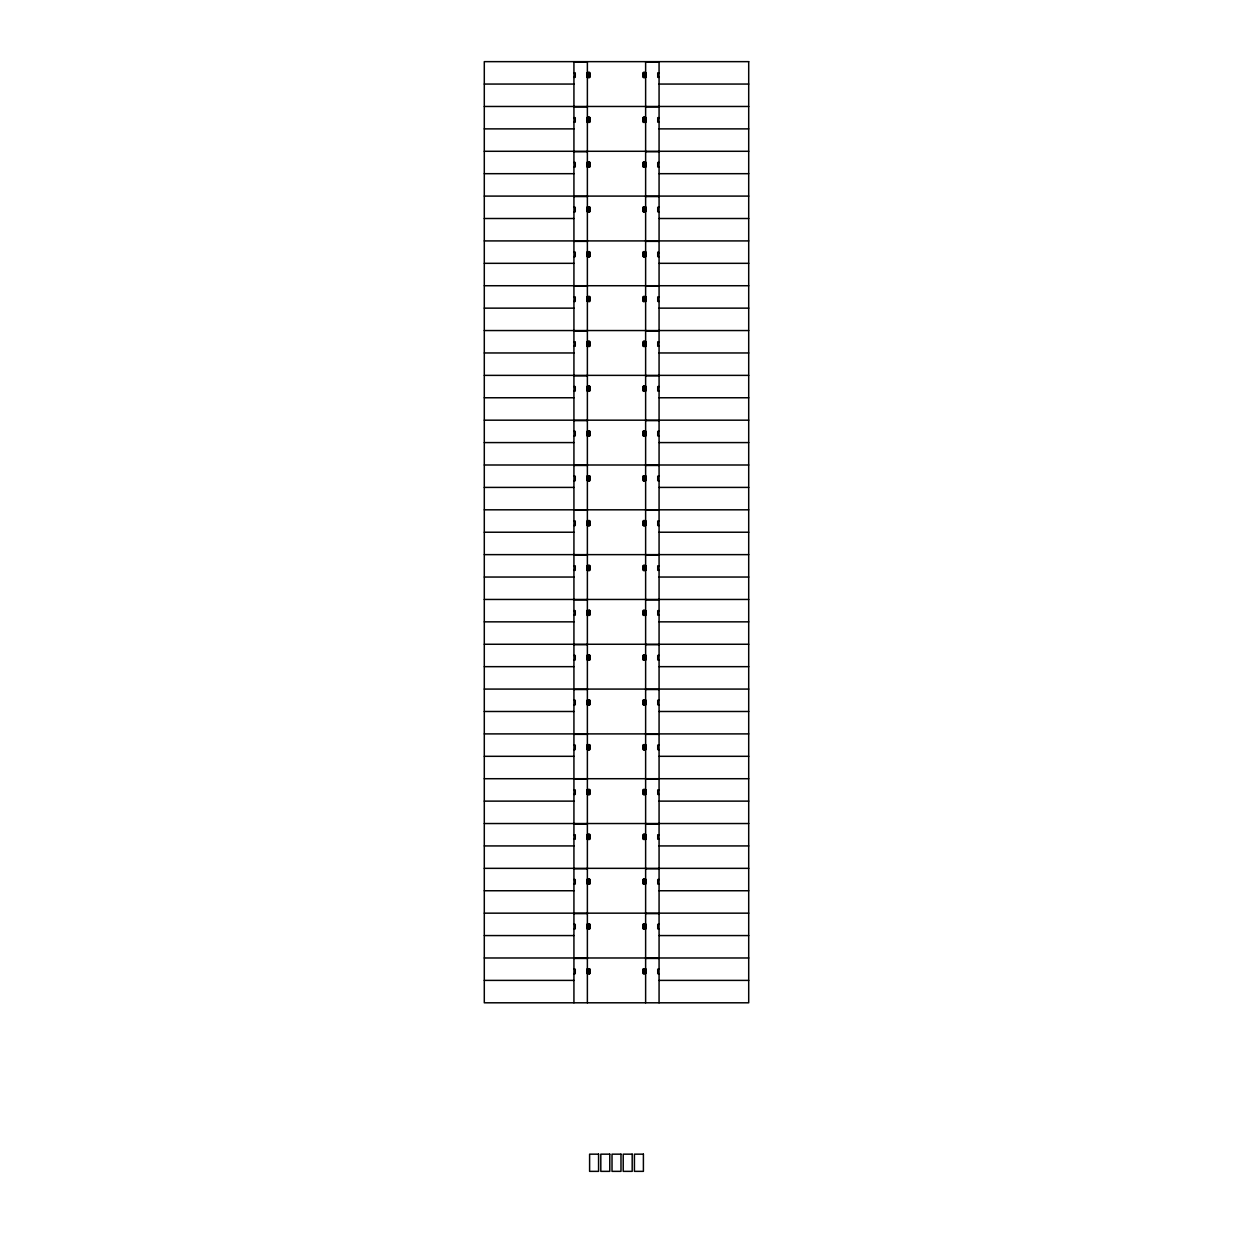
<?xml version="1.0" encoding="UTF-8"?>
<svg xmlns="http://www.w3.org/2000/svg" width="1233" height="1233" viewBox="0 0 1233 1233"><rect width="100%" height="100%" fill="white"/><g stroke="black" fill="none" stroke-linecap="round" stroke-linejoin="round"><path stroke-width="1.5" d="M573.931 62.097L587.37 62.097M645.63 62.097L659.069 62.097M587.37 72.408L589.605 72.408L589.605 77.556L587.37 77.556M645.63 72.408L643.395 72.408L643.395 77.556L645.63 77.556M587.37 72.624L589.605 72.624M643.395 72.624L645.63 72.624M573.931 72.855L575.272 72.855L575.272 77.34L573.931 77.34M587.37 72.855L589.605 72.855M643.395 72.855L645.63 72.855M659.069 72.855L657.728 72.855L657.728 77.34L659.069 77.34M587.37 73.071L589.605 73.302M643.395 73.071L645.63 73.302M587.37 73.533L589.605 73.533M643.395 73.533L645.63 73.533M587.37 73.749L589.605 73.749M643.395 73.749L645.63 73.749M587.37 73.98L589.605 73.98M643.395 73.98L645.63 73.98M587.37 74.196L589.605 74.196M643.395 74.196L645.63 74.196M587.37 74.427L589.605 74.427M643.395 74.427L645.63 74.427M587.37 74.643L589.605 74.643M643.395 74.643L645.63 74.643M587.37 74.874L589.605 75.09M643.395 75.09L645.63 74.874M587.37 75.321L589.605 75.321M643.395 75.321L645.63 75.321M587.37 75.537L589.605 75.537M643.395 75.537L645.63 75.537M587.37 75.768L589.605 75.768M643.395 75.768L645.63 75.768M587.37 75.984L589.605 75.984M643.395 75.984L645.63 75.984M587.37 76.215L589.605 76.215M643.395 76.215L645.63 76.215M587.37 76.446L589.605 76.446M643.395 76.446L645.63 76.446M587.37 76.662L589.605 76.893M643.395 76.893L645.63 76.662M587.37 77.109L589.605 77.109M643.395 77.109L645.63 77.109M587.37 77.34L589.605 77.34M643.395 77.34L645.63 77.34M484.292 84.06L573.931 84.06M659.069 84.06L748.708 84.06M484.292 106.47L748.708 106.47M573.931 106.917L587.37 106.917M645.63 106.917L659.069 106.917M587.37 117.227L589.605 117.227L589.605 122.375L587.37 122.375M645.63 117.227L643.395 117.227L643.395 122.375L645.63 122.375M587.37 117.443L589.605 117.443M643.395 117.443L645.63 117.443M573.931 117.674L575.272 117.674L575.272 122.159L573.931 122.159M587.37 117.674L589.605 117.674M643.395 117.674L645.63 117.674M659.069 117.674L657.728 117.674L657.728 122.159L659.069 122.159M587.37 117.89L589.605 117.89M643.395 117.89L645.63 117.89M587.37 118.121L589.605 118.121M643.395 118.121L645.63 118.121M587.37 118.337L589.605 118.337M643.395 118.337L645.63 118.337M587.37 118.568L589.605 118.568M643.395 118.568L645.63 118.568M587.37 119.015L589.605 118.784M643.395 119.015L645.63 118.784M587.37 119.247L589.605 119.247M643.395 119.247L645.63 119.247M587.37 119.462L589.605 119.462M643.395 119.462L645.63 119.462M587.37 119.693L589.605 119.693M643.395 119.693L645.63 119.693M587.37 119.909L589.605 119.909M643.395 119.909L645.63 119.909M587.37 120.14L589.605 120.14M643.395 120.14L645.63 120.14M587.37 120.356L589.605 120.356M643.395 120.356L645.63 120.356M587.37 120.803L589.605 120.587M643.395 120.803L645.63 120.587M587.37 121.034L589.605 121.034M643.395 121.034L645.63 121.034M587.37 121.25L589.605 121.25M643.395 121.25L645.63 121.25M587.37 121.481L589.605 121.481M643.395 121.481L645.63 121.481M587.37 121.697L589.605 121.697M643.395 121.697L645.63 121.697M587.37 121.928L589.605 121.928M643.395 121.928L645.63 121.928M587.37 122.159L589.605 122.159M643.395 122.159L645.63 122.159M484.292 128.879L573.931 128.879M659.069 128.879L748.708 128.879M484.292 151.289L748.708 151.289M573.931 151.736L587.37 151.736M645.63 151.736L659.069 151.736M587.37 162.032L589.605 162.032L589.605 167.195L587.37 167.195M645.63 162.032L643.395 162.032L643.395 167.195L645.63 167.195M587.37 162.263L589.605 162.263M643.395 162.263L645.63 162.263M573.931 162.494L575.272 162.494L575.272 166.964L573.931 166.964M587.37 162.494L589.605 162.494M643.395 162.494L645.63 162.494M659.069 162.494L657.728 162.494L657.728 166.964L659.069 166.964M587.37 162.71L589.605 162.941M643.395 162.941L645.63 162.71M587.37 163.157L589.605 163.157M643.395 163.157L645.63 163.157M587.37 163.388L589.605 163.388M643.395 163.388L645.63 163.388M587.37 163.604L589.605 163.604M643.395 163.604L645.63 163.604M587.37 163.835L589.605 163.835M643.395 163.835L645.63 163.835M587.37 164.051L589.605 164.051M643.395 164.051L645.63 164.051M587.37 164.282L589.605 164.282M643.395 164.282L645.63 164.282M587.37 164.498L589.605 164.729M643.395 164.498L645.63 164.729M587.37 164.945L589.605 164.945M643.395 164.945L645.63 164.945M587.37 165.176L589.605 165.176M643.395 165.176L645.63 165.176M587.37 165.407L589.605 165.407M643.395 165.407L645.63 165.407M587.37 165.623L589.605 165.623M643.395 165.623L645.63 165.623M587.37 165.854L589.605 165.854M643.395 165.854L645.63 165.854M587.37 166.07L589.605 166.07M643.395 166.07L645.63 166.07M587.37 166.301L589.605 166.517M643.395 166.301L645.63 166.517M587.37 166.748L589.605 166.748M643.395 166.748L645.63 166.748M587.37 166.964L589.605 166.964M643.395 166.964L645.63 166.964M484.292 173.683L573.931 173.683M659.069 173.683L748.708 173.683M484.292 196.093L748.708 196.093M573.931 196.54L587.37 196.54M645.63 196.54L659.069 196.54M587.37 206.851L589.605 206.851L589.605 212.014M645.63 206.851L643.395 206.851L643.395 212.014L645.63 211.783M587.37 207.082L589.605 207.082M643.395 207.082L645.63 207.082M573.931 207.298L575.272 207.298L575.272 211.783L573.931 211.783M587.37 207.298L589.605 207.298M643.395 207.298L645.63 207.298M659.069 207.298L657.728 207.298L657.728 211.783L659.069 211.783M587.37 207.529L589.605 207.529M643.395 207.529L645.63 207.529M587.37 207.745L589.605 207.745M643.395 207.745L645.63 207.745M587.37 207.976L589.605 207.976M643.395 207.976L645.63 207.976M587.37 208.207L589.605 208.207M643.395 208.207L645.63 208.207M587.37 208.654L589.605 208.423M643.395 208.423L645.63 208.654M587.37 208.87L589.605 208.87M643.395 208.87L645.63 208.87M587.37 209.101L589.605 209.101M643.395 209.101L645.63 209.101M587.37 209.317L589.605 209.317M643.395 209.317L645.63 209.317M587.37 209.548L589.605 209.548M643.395 209.548L645.63 209.548M587.37 209.764L589.605 209.764M643.395 209.764L645.63 209.764M587.37 209.995L589.605 210.211M643.395 210.211L645.63 209.995M587.37 210.442L589.605 210.442M643.395 210.442L645.63 210.442M587.37 210.658L589.605 210.658M643.395 210.658L645.63 210.658M587.37 210.889L589.605 210.889M643.395 210.889L645.63 210.889M587.37 211.12L589.605 211.12M643.395 211.12L645.63 211.12M587.37 211.336L589.605 211.336M643.395 211.336L645.63 211.336M587.37 211.567L589.605 211.567M643.395 211.567L645.63 211.567M587.37 212.014L589.605 211.783M484.292 218.503L573.931 218.503M659.069 218.503L748.708 218.503M484.292 240.913L748.708 240.913M573.931 241.36L587.37 241.36M645.63 241.36L659.069 241.36M587.37 251.671L589.605 251.671L589.605 256.818L587.37 256.818M645.63 251.671L643.395 251.671L643.395 256.818L645.63 256.818M587.37 251.902L589.605 251.902M643.395 251.902L645.63 251.902M573.931 252.349L575.272 252.118L575.272 256.603L573.931 256.603M587.37 252.118L589.605 252.349M643.395 252.118L645.63 252.349M587.37 252.565L589.605 252.565M643.395 252.565L645.63 252.565M587.37 252.796L589.605 252.796M643.395 252.796L645.63 252.796M658.992 252.796L657.728 252.118L657.728 256.603L659.069 256.603M587.37 253.012L589.605 253.012M643.395 253.012L645.63 253.012M587.37 253.243L589.605 253.243M643.395 253.243L645.63 253.243M587.37 253.459L589.605 253.459M643.395 253.459L645.63 253.459M587.37 253.69L589.605 253.69M643.395 253.69L645.63 253.69M587.37 253.906L589.605 254.137M643.395 254.137L645.63 253.906M587.37 254.368L589.605 254.368M643.395 254.368L645.63 254.368M587.37 254.584L589.605 254.584M643.395 254.584L645.63 254.584M587.37 254.815L589.605 254.815M643.395 254.815L645.63 254.815M587.37 255.031L589.605 255.031M643.395 255.031L645.63 255.031M587.37 255.262L589.605 255.262M643.395 255.262L645.63 255.262M587.37 255.478L589.605 255.478M643.395 255.478L645.63 255.478M587.37 255.709L589.605 255.925M643.395 255.709L645.63 255.925M587.37 256.156L589.605 256.156M643.395 256.156L645.63 256.156M587.37 256.372L589.605 256.372M643.395 256.372L645.63 256.372M587.37 256.603L589.605 256.603M643.395 256.603L645.63 256.603M484.292 263.323L573.931 263.323M659.069 263.323L748.708 263.323M484.292 285.732L748.708 285.732M573.931 286.179L587.37 286.179M645.63 286.179L659.069 286.179M587.37 296.49L589.605 296.49L589.605 301.638L587.37 301.422M645.63 296.49L643.395 296.49L643.395 301.638M587.37 296.706L589.605 296.706M643.395 296.706L645.63 296.706M573.931 296.937L575.272 296.937L575.272 301.422L573.931 301.422M587.37 296.937L589.605 296.937M643.395 296.937L645.63 296.937M659.069 296.937L657.728 296.937L657.728 301.422L659.069 301.422M587.37 297.153L589.605 297.153M643.395 297.153L645.63 297.153M587.37 297.384L589.605 297.384M643.395 297.384L645.63 297.384M587.37 297.615L589.605 297.615M643.395 297.615L645.63 297.615M587.37 298.062L589.605 297.831M643.395 297.831L645.63 298.062M587.37 298.278L589.605 298.278M643.395 298.278L645.63 298.278M587.37 298.509L589.605 298.509M643.395 298.509L645.63 298.509M587.37 298.725L589.605 298.725M643.395 298.725L645.63 298.725M587.37 298.956L589.605 298.956M643.395 298.956L645.63 298.956M587.37 299.172L589.605 299.172M643.395 299.172L645.63 299.172M587.37 299.403L589.605 299.403M643.395 299.403L645.63 299.403M587.37 299.619L589.605 299.85M643.395 299.85L645.63 299.619M587.37 300.066L589.605 300.066M643.395 300.066L645.63 300.066M587.37 300.297L589.605 300.297M643.395 300.297L645.63 300.297M587.37 300.528L589.605 300.528M643.395 300.528L645.63 300.528M587.37 300.744L589.605 300.744M643.395 300.744L645.63 300.744M587.37 300.975L589.605 300.975M643.395 300.975L645.63 300.975M587.37 301.191L589.605 301.191M643.395 301.191L645.63 301.191M643.395 301.422L645.63 301.638M484.292 308.142L573.931 308.142M659.069 308.142L748.708 308.142M484.292 330.552L748.708 330.552M573.931 330.999L587.37 330.999M645.63 330.999L659.069 330.999M587.37 341.31L589.605 341.31L589.605 346.458L587.37 346.458M645.63 341.31L643.395 341.31L643.395 346.458L645.63 346.458M587.37 341.526L589.605 341.526M643.395 341.526L645.63 341.526M573.931 341.973L575.272 341.757L575.272 346.242L573.931 346.242M587.37 341.973L589.605 341.757M643.395 341.973L645.63 341.757M587.37 342.204L589.605 342.204M643.395 342.204L645.63 342.204M587.37 342.42L589.605 342.42M643.395 342.42L645.63 342.42M658.992 342.42L657.728 341.757L657.728 346.242L659.069 346.242M587.37 342.651L589.605 342.651M643.395 342.651L645.63 342.651M587.37 342.866L589.605 342.866M643.395 342.866L645.63 342.866M587.37 343.098L589.605 343.098M643.395 343.098L645.63 343.098M587.37 343.329L589.605 343.329M643.395 343.329L645.63 343.329M587.37 343.776L589.605 343.545M643.395 343.776L645.63 343.545M587.37 343.992L589.605 343.992M643.395 343.992L645.63 343.992M587.37 344.223L589.605 344.223M643.395 344.223L645.63 344.223M587.37 344.439L589.605 344.439M643.395 344.439L645.63 344.439M587.37 344.67L589.605 344.67M643.395 344.67L645.63 344.67M587.37 344.886L589.605 344.886M643.395 344.886L645.63 344.886M587.37 345.117L589.605 345.117M643.395 345.117L645.63 345.117M587.37 345.332L589.605 345.564M643.395 345.564L645.63 345.332M587.37 345.779L589.605 345.779M643.395 345.779L645.63 345.779M587.37 346.011L589.605 346.011M643.395 346.011L645.63 346.011M587.37 346.242L589.605 346.242M643.395 346.242L645.63 346.242M484.292 352.962L573.931 352.962M659.069 352.962L748.708 352.962M484.292 375.371L748.708 375.371M573.931 375.818L587.37 375.818M645.63 375.818L659.069 375.818M587.37 386.114L589.605 386.114L589.605 391.277L587.37 391.277M645.63 386.114L643.395 386.114L643.395 391.277L645.63 391.277M587.37 386.345L589.605 386.345M643.395 386.345L645.63 386.345M573.931 386.576L575.272 386.576L575.272 391.046L573.931 391.046M587.37 386.576L589.605 386.576M643.395 386.576L645.63 386.576M659.069 386.576L657.728 386.576L657.728 391.046L659.069 391.046M587.37 386.792L589.605 386.792M643.395 386.792L645.63 386.792M587.37 387.023L589.605 387.023M643.395 387.023L645.63 387.023M587.37 387.239L589.605 387.239M643.395 387.239L645.63 387.239M587.37 387.47L589.605 387.686M643.395 387.47L645.63 387.686M587.37 387.917L589.605 387.917M643.395 387.917L645.63 387.917M587.37 388.133L589.605 388.133M643.395 388.133L645.63 388.133M587.37 388.364L589.605 388.364M643.395 388.364L645.63 388.364M587.37 388.58L589.605 388.58M643.395 388.58L645.63 388.58M587.37 388.811L589.605 388.811M643.395 388.811L645.63 388.811M587.37 389.027L589.605 389.258M643.395 389.027L645.63 389.258M587.37 389.489L589.605 389.489M643.395 389.489L645.63 389.489M587.37 389.705L589.605 389.705M643.395 389.705L645.63 389.705M587.37 389.936L589.605 389.936M643.395 389.936L645.63 389.936M587.37 390.152L589.605 390.152M643.395 390.152L645.63 390.152M587.37 390.383L589.605 390.383M643.395 390.383L645.63 390.383M587.37 390.599L589.605 390.599M643.395 390.599L645.63 390.599M587.37 391.046L589.605 390.83M643.395 391.046L645.63 390.83M484.292 397.766L573.931 397.766M659.069 397.766L748.708 397.766M484.292 420.176L748.708 420.176M573.931 420.623L587.37 420.623M645.63 420.623L659.069 420.623M587.37 430.934L589.605 430.934L589.605 436.097L587.37 436.097M645.63 430.934L643.395 430.934L643.395 436.097L645.63 436.097M573.931 431.38L575.272 431.38L575.272 435.865L573.931 435.865M587.37 431.38L589.605 431.165M643.395 431.165L645.63 431.38M659.069 431.38L657.728 431.38L657.728 435.865L659.069 435.865M587.37 431.612L589.605 431.612M643.395 431.612L645.63 431.612M587.37 431.827L589.605 431.827M643.395 431.827L645.63 431.827M587.37 432.059L589.605 432.059M643.395 432.059L645.63 432.059M587.37 432.274L589.605 432.274M643.395 432.274L645.63 432.274M587.37 432.506L589.605 432.506M643.395 432.506L645.63 432.506M587.37 432.737L589.605 432.737M643.395 432.737L645.63 432.737M587.37 432.953L589.605 433.184M643.395 432.953L645.63 433.184M587.37 433.399L589.605 433.399M643.395 433.399L645.63 433.399M587.37 433.631L589.605 433.631M643.395 433.631L645.63 433.631M587.37 433.846L589.605 433.846M643.395 433.846L645.63 433.846M587.37 434.078L589.605 434.078M643.395 434.078L645.63 434.078M587.37 434.293L589.605 434.293M643.395 434.293L645.63 434.293M587.37 434.525L589.605 434.525M643.395 434.525L645.63 434.525M587.37 434.972L589.605 434.74M643.395 434.74L645.63 434.972M587.37 435.203L589.605 435.203M643.395 435.203L645.63 435.203M587.37 435.419L589.605 435.419M643.395 435.419L645.63 435.419M587.37 435.65L589.605 435.65M643.395 435.65L645.63 435.65M587.37 435.865L589.605 435.865M643.395 435.865L645.63 435.865M484.292 442.585L573.931 442.585M659.069 442.585L748.708 442.585M484.292 464.995L748.708 464.995M573.931 465.442L587.37 465.442M645.63 465.442L659.069 465.442M587.37 475.753L589.605 475.753L589.605 480.901L587.37 480.901M645.63 475.753L643.395 475.753L643.395 480.901L645.63 480.901M587.37 475.984L589.605 475.984M643.395 475.984L645.63 475.984M573.931 476.2L575.272 476.2L575.272 480.685L573.931 480.685M587.37 476.2L589.605 476.2M643.395 476.2L645.63 476.2M659.069 476.2L657.728 476.2L657.728 480.685L659.069 480.685M587.37 476.431L589.605 476.431M643.395 476.431L645.63 476.431M587.37 476.647L589.605 476.647M643.395 476.647L645.63 476.647M587.37 477.094L589.605 476.878M643.395 477.094L645.63 476.878M587.37 477.325L589.605 477.325M643.395 477.325L645.63 477.325M587.37 477.541L589.605 477.541M643.395 477.541L645.63 477.541M587.37 477.772L589.605 477.772M643.395 477.772L645.63 477.772M587.37 477.988L589.605 477.988M643.395 477.988L645.63 477.988M587.37 478.219L589.605 478.219M643.395 478.219L645.63 478.219M587.37 478.45L589.605 478.45M643.395 478.45L645.63 478.45M587.37 478.666L589.605 478.897M643.395 478.666L645.63 478.897M587.37 479.113L589.605 479.113M643.395 479.113L645.63 479.113M587.37 479.344L589.605 479.344M643.395 479.344L645.63 479.344M587.37 479.56L589.605 479.56M643.395 479.56L645.63 479.56M587.37 479.791L589.605 479.791M643.395 479.791L645.63 479.791M587.37 480.007L589.605 480.007M643.395 480.007L645.63 480.007M587.37 480.238L589.605 480.238M643.395 480.238L645.63 480.238M587.37 480.454L589.605 480.685M643.395 480.685L645.63 480.454M484.292 487.405L573.931 487.405M659.069 487.405L748.708 487.405M484.292 509.815L748.708 509.815M573.931 510.262L587.37 510.262M645.63 510.262L659.069 510.262M587.37 520.573L589.605 520.573L589.605 525.72L587.37 525.72M645.63 520.573L643.395 520.573L643.395 525.72L645.63 525.72M573.931 521.02L575.272 521.02L575.272 525.505L573.931 525.505M587.37 521.02L589.605 520.788M643.395 521.02L645.63 520.788M659.069 521.02L657.728 521.02L657.728 525.505L659.069 525.505M587.37 521.235L589.605 521.235M643.395 521.235L645.63 521.235M587.37 521.467L589.605 521.467M643.395 521.467L645.63 521.467M587.37 521.698L589.605 521.698M643.395 521.698L645.63 521.698M587.37 521.913L589.605 521.913M643.395 521.913L645.63 521.913M587.37 522.145L589.605 522.145M643.395 522.145L645.63 522.145M587.37 522.36L589.605 522.36M643.395 522.36L645.63 522.36M587.37 522.592L589.605 522.807M643.395 522.592L645.63 522.807M587.37 523.039L589.605 523.039M643.395 523.039L645.63 523.039M587.37 523.254L589.605 523.254M643.395 523.254L645.63 523.254M587.37 523.486L589.605 523.486M643.395 523.486L645.63 523.486M587.37 523.701L589.605 523.701M643.395 523.701L645.63 523.701M587.37 523.933L589.605 523.933M643.395 523.933L645.63 523.933M587.37 524.148L589.605 524.148M643.395 524.148L645.63 524.148M587.37 524.379L589.605 524.611M643.395 524.379L645.63 524.611M587.37 524.826L589.605 524.826M643.395 524.826L645.63 524.826M587.37 525.058L589.605 525.058M643.395 525.058L645.63 525.058M587.37 525.273L589.605 525.273M643.395 525.273L645.63 525.273M587.37 525.505L589.605 525.505M643.395 525.505L645.63 525.505M484.292 532.224L573.931 532.224M659.069 532.224L748.708 532.224M484.292 554.634L748.708 554.634M573.931 555.081L587.37 555.081M645.63 555.081L659.069 555.081M587.37 565.392L589.605 565.392L589.605 570.54L587.37 570.54M645.63 565.392L643.395 565.392L643.395 570.54L645.63 570.54M587.37 565.608L589.605 565.608M643.395 565.608L645.63 565.608M573.931 565.839L575.272 565.839L575.272 570.324L573.931 570.324M587.37 565.839L589.605 565.839M643.395 565.839L645.63 565.839M659.069 565.839L657.728 565.839L657.728 570.324L659.069 570.324M587.37 566.055L589.605 566.055M643.395 566.055L645.63 566.055M587.37 566.286L589.605 566.286M643.395 566.286L645.63 566.286M587.37 566.502L589.605 566.733M643.395 566.502L645.63 566.733M587.37 566.949L589.605 566.949M643.395 566.949L645.63 566.949M587.37 567.18L589.605 567.18M643.395 567.18L645.63 567.18M587.37 567.411L589.605 567.411M643.395 567.411L645.63 567.411M587.37 567.627L589.605 567.627M643.395 567.627L645.63 567.627M587.37 567.858L589.605 567.858M643.395 567.858L645.63 567.858M587.37 568.074L589.605 568.305M643.395 568.074L645.63 568.305M587.37 568.521L589.605 568.521M643.395 568.521L645.63 568.521M587.37 568.752L589.605 568.752M643.395 568.752L645.63 568.752M587.37 568.968L589.605 568.968M643.395 568.968L645.63 568.968M587.37 569.199L589.605 569.199M643.395 569.199L645.63 569.199M587.37 569.415L589.605 569.415M643.395 569.415L645.63 569.415M587.37 569.646L589.605 569.646M643.395 569.646L645.63 569.646M587.37 569.862L589.605 570.093M643.395 569.862L645.63 570.093M587.37 570.324L589.605 570.324M643.395 570.324L645.63 570.324M484.292 577.044L573.931 577.044M659.069 577.044L748.708 577.044M484.292 599.454L748.708 599.454M573.931 599.901L587.37 599.901M645.63 599.901L659.069 599.901M587.37 610.196L589.605 610.427M645.63 610.427L643.395 610.196L643.395 615.359L645.63 615.359M573.931 610.659L575.272 610.659L575.272 615.128L573.931 615.128M587.37 610.659L589.605 610.659M643.395 610.659L645.63 610.659M659.069 610.659L657.728 610.659L657.728 615.128L659.069 615.128M587.37 610.874L589.605 610.874M643.395 610.874L645.63 610.874M587.37 611.106L589.605 611.106M643.395 611.106L645.63 611.106M587.37 611.321L589.605 611.321M643.395 611.321L645.63 611.321M587.37 611.553L589.605 611.553M643.395 611.553L645.63 611.553M587.37 611.768L589.605 611.768M643.395 611.768L645.63 611.768M587.37 612L589.605 612.215M643.395 612.215L645.63 612M587.37 612.447L589.605 612.447M643.395 612.447L645.63 612.447M587.37 612.662L589.605 612.662M643.395 612.662L645.63 612.662M587.37 612.893L589.605 612.893M643.395 612.893L645.63 612.893M587.37 613.109L589.605 613.109M643.395 613.109L645.63 613.109M587.37 613.34L589.605 613.34M643.395 613.34L645.63 613.34M587.37 613.572L589.605 613.572M643.395 613.572L645.63 613.572M587.37 613.787L589.605 614.019M643.395 614.019L645.63 613.787M587.37 614.234L589.605 614.234M643.395 614.234L645.63 614.234M587.37 614.466L589.605 614.466M643.395 614.466L645.63 614.466M587.37 614.681L589.605 614.681M643.395 614.681L645.63 614.681M587.37 614.913L589.605 614.913M643.395 614.913L645.63 614.913M587.37 615.128L589.605 615.128M643.395 615.128L645.63 615.128M587.37 615.359L589.605 615.359L589.605 610.196M484.292 621.848L573.931 621.848M659.069 621.848L748.708 621.848M484.292 644.258L748.708 644.258M573.931 644.705L587.37 644.705M645.63 644.705L659.069 644.705M587.37 655.016L589.605 655.016L589.605 660.179L587.37 660.179M645.63 655.016L643.395 655.016L643.395 660.179L645.63 660.179M587.37 655.247L589.605 655.247M643.395 655.247L645.63 655.247M573.931 655.463L575.272 655.463L575.272 659.948L573.931 659.948M587.37 655.463L589.605 655.463M643.395 655.463L645.63 655.463M659.069 655.463L657.728 655.463L657.728 659.948L659.069 659.948M587.37 655.694L589.605 655.694M643.395 655.694L645.63 655.694M587.37 655.91L589.605 656.141M643.395 656.141L645.63 655.91M587.37 656.357L589.605 656.357M643.395 656.357L645.63 656.357M587.37 656.588L589.605 656.588M643.395 656.588L645.63 656.588M587.37 656.819L589.605 656.819M643.395 656.819L645.63 656.819M587.37 657.035L589.605 657.035M643.395 657.035L645.63 657.035M587.37 657.266L589.605 657.266M643.395 657.266L645.63 657.266M587.37 657.482L589.605 657.482M643.395 657.482L645.63 657.482M587.37 657.713L589.605 657.929M643.395 657.929L645.63 657.713M587.37 658.16L589.605 658.16M643.395 658.16L645.63 658.16M587.37 658.376L589.605 658.376M643.395 658.376L645.63 658.376M587.37 658.607L589.605 658.607M643.395 658.607L645.63 658.607M587.37 658.823L589.605 658.823M643.395 658.823L645.63 658.823M587.37 659.054L589.605 659.054M643.395 659.054L645.63 659.054M587.37 659.27L589.605 659.27M643.395 659.27L645.63 659.27M587.37 659.501L589.605 659.732M643.395 659.732L645.63 659.501M587.37 659.948L589.605 659.948M643.395 659.948L645.63 659.948M484.292 666.668L573.931 666.668M659.069 666.668L748.708 666.668M484.292 689.077L748.708 689.077M573.931 689.524L587.37 689.524M645.63 689.524L659.069 689.524M587.37 700.067L589.605 699.835L589.605 704.983L587.37 704.983M643.395 700.067L645.63 699.835M573.931 700.282L575.272 700.282L575.272 704.767L573.931 704.767M587.37 700.282L589.605 700.282M643.395 700.282L645.63 700.282M659.069 700.282L657.728 700.282L657.728 704.767L659.069 704.767M587.37 700.514L589.605 700.514M643.395 700.514L645.63 700.514M587.37 700.729L589.605 700.729M643.395 700.729L645.63 700.729M587.37 700.961L589.605 700.961M643.395 700.961L645.63 700.961M587.37 701.176L589.605 701.176M643.395 701.176L645.63 701.176M587.37 701.407L589.605 701.407M643.395 701.407L645.63 701.407M587.37 701.854L589.605 701.623M643.395 701.854L645.63 701.623M587.37 702.07L589.605 702.07M643.395 702.07L645.63 702.07M587.37 702.301L589.605 702.301M643.395 702.301L645.63 702.301M587.37 702.533L589.605 702.533M643.395 702.533L645.63 702.533M587.37 702.748L589.605 702.748M643.395 702.748L645.63 702.748M587.37 702.98L589.605 702.98M643.395 702.98L645.63 702.98M587.37 703.195L589.605 703.195M643.395 703.195L645.63 703.195M587.37 703.642L589.605 703.426M643.395 703.642L645.63 703.426M587.37 703.873L589.605 703.873M643.395 703.873L645.63 703.873M587.37 704.089L589.605 704.089M643.395 704.089L645.63 704.089M587.37 704.32L589.605 704.32M643.395 704.32L645.63 704.32M587.37 704.536L589.605 704.536M643.395 704.536L645.63 704.536M587.37 704.767L589.605 704.767M643.395 704.767L645.63 704.767M645.63 704.983L643.395 704.983L643.395 699.835M484.292 711.487L573.931 711.487M659.069 711.487L748.708 711.487M484.292 733.897L748.708 733.897M573.931 734.344L587.37 734.344M645.63 734.344L659.069 734.344M587.37 744.655L589.605 744.655L589.605 749.803L587.37 749.803M645.63 744.655L643.395 744.655L643.395 749.803L645.63 749.803M587.37 744.871L589.605 744.871M643.395 744.871L645.63 744.871M573.931 745.102L575.272 745.102L575.272 749.587L573.931 749.587M587.37 745.102L589.605 745.102M643.395 745.102L645.63 745.102M659.069 745.102L657.728 745.102L657.728 749.587L659.069 749.587M587.37 745.318L589.605 745.318M643.395 745.318L645.63 745.318M587.37 745.78L589.605 745.549M643.395 745.549L645.63 745.78M587.37 745.996L589.605 745.996M643.395 745.996L645.63 745.996M587.37 746.227L589.605 746.227M643.395 746.227L645.63 746.227M587.37 746.443L589.605 746.443M643.395 746.443L645.63 746.443M587.37 746.674L589.605 746.674M643.395 746.674L645.63 746.674M587.37 746.89L589.605 746.89M643.395 746.89L645.63 746.89M587.37 747.121L589.605 747.337M643.395 747.121L645.63 747.337M587.37 747.568L589.605 747.568M643.395 747.568L645.63 747.568M587.37 747.784L589.605 747.784M643.395 747.784L645.63 747.784M587.37 748.015L589.605 748.015M643.395 748.015L645.63 748.015M587.37 748.231L589.605 748.231M643.395 748.231L645.63 748.231M587.37 748.462L589.605 748.462M643.395 748.462L645.63 748.462M587.37 748.693L589.605 748.693M643.395 748.693L645.63 748.693M587.37 749.14L589.605 748.909M643.395 748.909L645.63 749.14M587.37 749.356L589.605 749.356M643.395 749.356L645.63 749.356M587.37 749.587L589.605 749.587M643.395 749.587L645.63 749.587M484.292 756.307L573.931 756.307M659.069 756.307L748.708 756.307M484.292 778.717L748.708 778.717M573.931 779.164L587.37 779.164M645.63 779.164L659.069 779.164M587.37 789.474L589.605 789.474L589.605 794.622L587.37 794.622M645.63 789.474L643.395 789.474L643.395 794.622L645.63 794.622M587.37 789.69L589.605 789.69M643.395 789.69L645.63 789.69M573.931 789.921L575.272 789.921L575.272 794.406L573.931 794.406M587.37 789.921L589.605 789.921M643.395 789.921L645.63 789.921M659.069 789.921L657.728 789.921L657.728 794.406L659.069 794.406M587.37 790.137L589.605 790.137M643.395 790.137L645.63 790.137M587.37 790.368L589.605 790.368M643.395 790.368L645.63 790.368M587.37 790.584L589.605 790.584M643.395 790.584L645.63 790.584M587.37 790.815L589.605 790.815M643.395 790.815L645.63 790.815M587.37 791.262L589.605 791.031M643.395 791.031L645.63 791.262M587.37 791.478L589.605 791.478M643.395 791.478L645.63 791.478M587.37 791.709L589.605 791.709M643.395 791.709L645.63 791.709M587.37 791.94L589.605 791.94M643.395 791.94L645.63 791.94M587.37 792.156L589.605 792.156M643.395 792.156L645.63 792.156M587.37 792.387L589.605 792.387M643.395 792.387L645.63 792.387M587.37 792.603L589.605 792.603M643.395 792.603L645.63 792.603M587.37 793.05L589.605 792.834M643.395 793.05L645.63 792.834M587.37 793.281L589.605 793.281M643.395 793.281L645.63 793.281M587.37 793.497L589.605 793.497M643.395 793.497L645.63 793.497M587.37 793.728L589.605 793.728M643.395 793.728L645.63 793.728M587.37 793.944L589.605 793.944M643.395 793.944L645.63 793.944M587.37 794.175L589.605 794.175M643.395 794.175L645.63 794.175M587.37 794.406L589.605 794.406M643.395 794.406L645.63 794.406M484.292 801.126L573.931 801.126M659.069 801.126L748.708 801.126M484.292 823.536L748.708 823.536M573.931 823.983L587.37 823.983M645.63 823.983L659.069 823.983M587.37 834.279L589.605 834.279L589.605 839.442L587.37 839.442M645.63 834.279L643.395 834.279L643.395 839.442L645.63 839.442M587.37 834.51L589.605 834.51M643.395 834.51L645.63 834.51M573.931 834.741L575.272 834.741L575.272 839.211L573.931 839.211M587.37 834.741L589.605 834.741M643.395 834.741L645.63 834.741M659.069 834.741L657.728 834.741L657.728 839.211L659.069 839.211M587.37 835.188L589.605 834.957M643.395 835.188L645.63 834.957M587.37 835.404L589.605 835.404M643.395 835.404L645.63 835.404M587.37 835.635L589.605 835.635M643.395 835.635L645.63 835.635M587.37 835.851L589.605 835.851M643.395 835.851L645.63 835.851M587.37 836.082L589.605 836.082M643.395 836.082L645.63 836.082M587.37 836.298L589.605 836.298M643.395 836.298L645.63 836.298M587.37 836.529L589.605 836.529M643.395 836.529L645.63 836.529M587.37 836.976L589.605 836.745M643.395 836.976L645.63 836.745M587.37 837.192L589.605 837.192M643.395 837.192L645.63 837.192M587.37 837.423L589.605 837.423M643.395 837.423L645.63 837.423M587.37 837.654L589.605 837.654M643.395 837.654L645.63 837.654M587.37 837.87L589.605 837.87M643.395 837.87L645.63 837.87M587.37 838.101L589.605 838.101M643.395 838.101L645.63 838.101M587.37 838.317L589.605 838.317M643.395 838.317L645.63 838.317M587.37 838.548L589.605 838.764M643.395 838.548L645.63 838.764M587.37 838.995L589.605 838.995M643.395 838.995L645.63 838.995M587.37 839.211L589.605 839.211M643.395 839.211L645.63 839.211M484.292 845.93L573.931 845.93M659.069 845.93L748.708 845.93M484.292 868.34L748.708 868.34M573.931 868.787L587.37 868.787M645.63 868.787L659.069 868.787M587.37 879.098L589.605 879.098L589.605 884.261M645.63 879.098L643.395 879.098L643.395 884.261L645.63 884.03M587.37 879.329L589.605 879.329M643.395 879.329L645.63 879.329M573.931 879.545L575.272 879.545L575.272 884.03L573.931 884.03M587.37 879.545L589.605 879.545M643.395 879.545L645.63 879.545M659.069 879.545L657.728 879.545L657.728 884.03L659.069 884.03M587.37 879.776L589.605 879.776M643.395 879.776L645.63 879.776M587.37 879.992L589.605 879.992M643.395 879.992L645.63 879.992M587.37 880.223L589.605 880.223M643.395 880.223L645.63 880.223M587.37 880.439L589.605 880.439M643.395 880.439L645.63 880.439M587.37 880.901L589.605 880.67M643.395 880.901L645.63 880.67M587.37 881.117L589.605 881.117M643.395 881.117L645.63 881.117M587.37 881.348L589.605 881.348M643.395 881.348L645.63 881.348M587.37 881.564L589.605 881.564M643.395 881.564L645.63 881.564M587.37 881.795L589.605 881.795M643.395 881.795L645.63 881.795M587.37 882.011L589.605 882.011M643.395 882.011L645.63 882.011M587.37 882.242L589.605 882.242M643.395 882.242L645.63 882.242M587.37 882.689L589.605 882.458M643.395 882.458L645.63 882.689M587.37 882.905L589.605 882.905M643.395 882.905L645.63 882.905M587.37 883.136L589.605 883.136M643.395 883.136L645.63 883.136M587.37 883.352L589.605 883.352M643.395 883.352L645.63 883.352M587.37 883.583L589.605 883.583M643.395 883.583L645.63 883.583M587.37 883.814L589.605 883.814M643.395 883.814L645.63 883.814M587.37 884.261L589.605 884.03M484.292 890.75L573.931 890.75M659.069 890.75L748.708 890.75M484.292 913.16L748.708 913.16M573.931 913.607L587.37 913.607M645.63 913.607L659.069 913.607M587.37 923.918L589.605 923.918L589.605 929.065L587.37 929.065M645.63 923.918L643.395 923.918L643.395 929.065L645.63 929.065M587.37 924.149L589.605 924.149M643.395 924.149L645.63 924.149M573.931 924.365L575.272 924.365L575.272 928.85L573.931 928.85M587.37 924.365L589.605 924.365M643.395 924.365L645.63 924.365M659.069 924.365L657.728 924.365L657.728 928.85L659.069 928.85M587.37 924.812L589.605 924.596M643.395 924.596L645.63 924.812M587.37 925.043L589.605 925.043M643.395 925.043L645.63 925.043M587.37 925.259L589.605 925.259M643.395 925.259L645.63 925.259M587.37 925.49L589.605 925.49M643.395 925.49L645.63 925.49M587.37 925.706L589.605 925.706M643.395 925.706L645.63 925.706M587.37 925.937L589.605 925.937M643.395 925.937L645.63 925.937M587.37 926.384L589.605 926.153M643.395 926.153L645.63 926.384M587.37 926.615L589.605 926.615M643.395 926.615L645.63 926.615M587.37 926.831L589.605 926.831M643.395 926.831L645.63 926.831M587.37 927.062L589.605 927.062M643.395 927.062L645.63 927.062M587.37 927.278L589.605 927.278M643.395 927.278L645.63 927.278M587.37 927.509L589.605 927.509M643.395 927.509L645.63 927.509M587.37 927.725L589.605 927.725M643.395 927.725L645.63 927.725M587.37 928.172L589.605 927.956M643.395 927.956L645.63 928.172M587.37 928.403L589.605 928.403M643.395 928.403L645.63 928.403M587.37 928.619L589.605 928.619M643.395 928.619L645.63 928.619M587.37 928.85L589.605 928.85M643.395 928.85L645.63 928.85M484.292 935.57L573.931 935.57M659.069 935.57L748.708 935.57M484.292 957.979L748.708 957.979M573.931 958.426L587.37 958.426M645.63 958.426L659.069 958.426M587.37 968.737L589.605 968.737L589.605 973.885M645.63 968.737L643.395 968.737L643.395 973.885L645.63 973.669M587.37 968.953L589.605 968.953M643.395 968.953L645.63 968.953M573.931 969.184L575.272 969.184L575.272 973.669L573.931 973.669M587.37 969.184L589.605 969.184M643.395 969.184L645.63 969.184M659.069 969.184L657.728 969.184L657.728 973.669L659.069 973.669M587.37 969.4L589.605 969.4M643.395 969.4L645.63 969.4M587.37 969.631L589.605 969.631M643.395 969.631L645.63 969.631M587.37 969.862L589.605 969.862M643.395 969.862L645.63 969.862M587.37 970.078L589.605 970.309M643.395 970.309L645.63 970.078M587.37 970.525L589.605 970.525M643.395 970.525L645.63 970.525M587.37 970.756L589.605 970.756M643.395 970.756L645.63 970.756M587.37 970.972L589.605 970.972M643.395 970.972L645.63 970.972M587.37 971.203L589.605 971.203M643.395 971.203L645.63 971.203M587.37 971.419L589.605 971.419M643.395 971.419L645.63 971.419M587.37 971.65L589.605 971.65M643.395 971.65L645.63 971.65M587.37 971.866L589.605 972.097M643.395 972.097L645.63 971.866M587.37 972.313L589.605 972.313M643.395 972.313L645.63 972.313M587.37 972.544L589.605 972.544M643.395 972.544L645.63 972.544M587.37 972.775L589.605 972.775M643.395 972.775L645.63 972.775M587.37 972.991L589.605 972.991M643.395 972.991L645.63 972.991M587.37 973.222L589.605 973.222M643.395 973.222L645.63 973.222M587.37 973.438L589.605 973.438M643.395 973.438L645.63 973.438M587.37 973.885L589.605 973.669M484.292 980.389L573.931 980.389M659.069 980.389L748.708 980.389M659.069 61.65L659.069 1002.799M645.63 61.65L645.63 1002.799M587.37 61.65L587.37 1002.799M573.931 61.65L573.931 1002.799M748.708 61.65L484.292 61.65L484.292 1002.799L748.708 1002.799L748.708 61.65M598.575 1154.165L589.605 1154.165L589.605 1171.35L598.575 1171.35L598.575 1154.165M609.78 1154.165L600.81 1154.165L600.81 1171.35L609.78 1171.35L609.78 1154.165M620.985 1154.165L612.015 1154.165L612.015 1171.35L620.985 1171.35L620.985 1154.165M632.19 1154.165L623.22 1154.165L623.22 1171.35L632.19 1171.35L632.19 1154.165M643.395 1154.165L634.425 1154.165L634.425 1171.35L643.395 1171.35L643.395 1154.165"/></g></svg>
